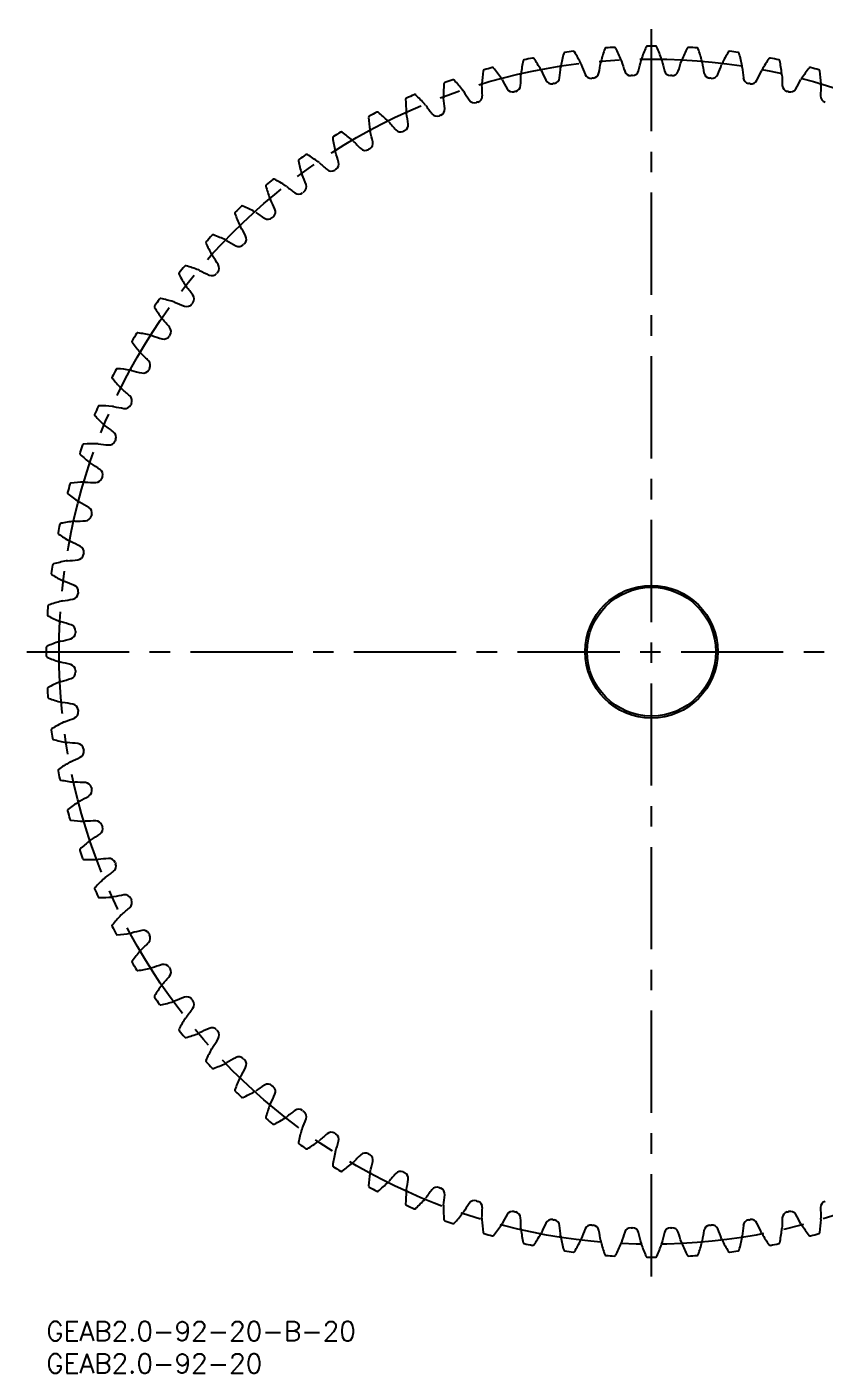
# Model space of a CAD drawing. Extents: x -3 to 245, y -8 to 201.
# Drawn here: x -3 to 121, y -8 to 201 of the extents above; entities that cross this region are included whole.
import ezdxf

# ---------------------------------------------------------------- set-up
doc = ezdxf.new("R2010")
doc.units = 0
doc.header["$LTSCALE"] = 0.5
doc.linetypes.add('CENTER', pattern=[50.8, 31.75, -6.35, 6.35, -6.35])
for name, color, linetype in [('MSM_CENTER', 1, 'CENTER'), ('MSM_CONTINUOUS', 7, 'CONTINUOUS'), ('MSM_PART_NUMBER', 7, 'CONTINUOUS')]:
    doc.layers.add(name, color=color, linetype=linetype)
doc.styles.get("Standard").update_dxf_attribs({"font": 'txt.shx', "height": 3, "bigfont": 'bigfont.shx'})

# ---------------------------------------------------------------- blocks, each defined once
blk = doc.blocks.new('*U2')
at = {"layer": 'MSM_PART_NUMBER'}
blk.add_text('GEAB2.0-92-20-B-20', height=3, dxfattribs=at).set_placement((0, -3))
blk = doc.blocks.new('*U3')
at = {"layer": 'MSM_PART_NUMBER'}
blk.add_text('GEAB2.0-92-20', height=3, dxfattribs=at).set_placement((0, -8))

msp = doc.modelspace()

# ---------------------------------------------------------------- linework, layer by layer
at = {"layer": 'MSM_CENTER'}
for p, q in [((94, 7), (94, 201)), ((-3, 104), (191, 104))]:
    msp.add_line(p, q, dxfattribs=at)
msp.add_circle((94, 104), 92, dxfattribs=at)
at = {"layer": 'MSM_CONTINUOUS'}
for radius in [10.3, 10]:
    msp.add_circle((94, 104), radius, dxfattribs=at)
for centre, radius, start, end in [((110, 188.96), 30.67, 165.0264, 168.8043), ((80.57, 196.83), 0.2, 98.2325, 165.0264), ((94, 104), 94, 97.42, 98.2322), ((81.89, 197.01), 0.2, 30.6258, 97.42), ((55.67, 181.49), 30.67, 26.8478, 30.6258), ((115.76, 187.67), 30.67, 161.1134, 164.8913), ((86.94, 197.53), 0.2, 94.3191, 161.1134), ((94, 104), 94, 93.507, 94.3191), ((88.26, 197.62), 0.2, 26.7127, 93.507), ((61.05, 183.93), 30.67, 22.9348, 26.7127), ((121.42, 185.99), 30.67, 157.2003, 160.9783), ((93.34, 197.8), 0.2, 90.4065, 157.2003), ((94, 104), 94, 89.5939, 90.4061), ((94.66, 197.8), 0.2, 22.7997, 89.5939), ((66.58, 185.99), 30.67, 19.0217, 22.7997), ((126.95, 183.93), 30.67, 153.2873, 157.0652), ((99.74, 197.62), 0.2, 86.493, 153.2873), ((94, 104), 94, 85.6809, 86.493), ((101.06, 197.53), 0.2, 18.8866, 85.6809), ((72.24, 187.67), 30.67, 15.1087, 18.8866), ((132.33, 181.49), 30.67, 149.3742, 153.1522), ((106.11, 197.01), 0.2, 82.58, 149.3742), ((94, 104), 94, 81.7678, 82.58), ((107.43, 196.83), 0.2, 14.9736, 81.7678), ((78, 188.96), 30.67, 11.1957, 14.9736), ((94, 104), 94, 105.2461, 106.0582), ((69.33, 194.5), 0.2, 38.4518, 105.2461), ((45.47, 175.55), 30.67, 34.6739, 38.4518), ((104.17, 189.86), 30.67, 168.9395, 172.7174), ((74.27, 195.7), 0.2, 102.1452, 168.9395), ((94, 104), 94, 101.3331, 102.1452), ((75.57, 195.97), 0.2, 34.5388, 101.3331), ((50.47, 178.7), 30.67, 30.7609, 34.5388), ((75.39, 193.53), 1.66, 23.9017, 30.7609), ((43.2, 197.53), 36.8, 353.0647, 355.6247), ((81.55, 194.59), 1.66, 168.8043, 175.6635), ((81.55, 194.59), 1.66, 19.9887, 26.8478), ((117.68, 207.76), 36.8, 200.0275, 202.5875), ((49.7, 200.78), 36.8, 349.1516, 351.7117), ((87.76, 195.23), 1.66, 164.8913, 171.7504), ((87.76, 195.23), 1.66, 16.0757, 22.9348), ((124.71, 205.91), 36.8, 196.1144, 198.6745), ((56.41, 203.57), 36.8, 345.2386, 347.7986), ((94, 195.45), 1.66, 160.9783, 167.8374), ((94, 195.45), 1.66, 12.1626, 19.0217), ((131.59, 203.57), 36.8, 192.2014, 194.7614), ((63.29, 205.91), 36.8, 341.3255, 343.8856), ((100.24, 195.23), 1.66, 157.0652, 163.9243), ((100.24, 195.23), 1.66, 8.2496, 15.1087), ((138.3, 200.78), 36.8, 188.2883, 190.8484), ((70.32, 207.76), 36.8, 337.4125, 339.9725), ((106.45, 194.59), 1.66, 153.1522, 160.0113), ((106.45, 194.59), 1.66, 4.3365, 11.1957), ((144.8, 197.53), 36.8, 184.3753, 186.9353), ((112.61, 193.53), 1.66, 149.2391, 156.0983), ((137.53, 178.7), 30.67, 145.4612, 149.2391), ((112.43, 195.97), 0.2, 78.6669, 145.4612), ((94, 104), 94, 77.8548, 78.6669), ((113.73, 195.7), 0.2, 11.0605, 77.8548), ((83.83, 189.86), 30.67, 7.2826, 11.0605), ((142.53, 175.55), 30.67, 141.5482, 145.3261), ((118.67, 194.5), 0.2, 74.7539, 141.5482), ((94, 104), 94, 73.9418, 74.7539), ((61.96, 192.16), 0.2, 109.9717, 176.7656), ((94, 104), 94, 109.1592, 109.9713), ((63.22, 192.6), 0.2, 42.3649, 109.1592), ((40.7, 172.07), 30.67, 38.587, 42.3649), ((98.28, 190.35), 30.67, 172.8525, 176.6304), ((68.05, 194.14), 0.2, 106.0582, 172.8525), ((69.33, 192.05), 1.66, 27.8148, 34.6739), ((103.33, 210.02), 36.8, 207.8536, 210.4136), ((36.93, 193.84), 36.8, 356.9777, 359.5377), ((75.39, 193.53), 1.66, 172.7174, 179.5765), ((110.55, 209.14), 36.8, 203.9405, 206.5005), ((78.51, 193.16), 1, 206.5005, 279.8557), ((78.74, 193.2), 1, 279.7096, 353.0647), ((84.63, 194.01), 1, 202.5875, 275.9426), ((94, 104), 89.5, 95.7965, 95.9426), ((84.86, 194.04), 1, 275.7965, 349.1516), ((90.79, 194.44), 1, 198.6745, 272.0296), ((94, 104), 89.5, 91.8835, 92.0296), ((91.03, 194.45), 1, 271.8835, 345.2386), ((96.97, 194.45), 1, 194.7614, 268.1165), ((94, 104), 89.5, 87.9704, 88.1165), ((97.21, 194.44), 1, 267.9704, 341.3255), ((103.14, 194.04), 1, 190.8484, 264.2035), ((94, 104), 89.5, 84.0574, 84.2035), ((103.37, 194.01), 1, 264.0574, 337.4125), ((109.26, 193.2), 1, 186.9353, 260.2904), ((109.49, 193.16), 1, 260.1444, 333.4995), ((77.45, 209.14), 36.8, 333.4995, 336.0595), ((112.61, 193.53), 1.66, 0.4235, 7.2826), ((151.07, 193.84), 36.8, 180.4623, 183.0223), ((84.67, 210.02), 36.8, 329.5864, 332.1464), ((118.67, 192.05), 1.66, 145.3261, 152.1852), ((119.95, 194.14), 0.2, 7.1475, 73.9418), ((89.72, 190.35), 30.67, 3.3696, 7.1475), ((94, 104), 94, 113.0722, 113.8843), ((57.24, 190.3), 0.2, 46.2779, 113.0722), ((36.18, 168.28), 30.67, 42.5, 46.2779), ((92.38, 190.44), 30.67, 176.7656, 180.5435), ((63.38, 190.17), 1.66, 31.7278, 38.587), ((96.08, 210.41), 36.8, 211.7666, 214.3266), ((66.73, 190.29), 1, 287.5356, 0.8908), ((69.33, 192.05), 1.66, 176.6304, 183.4896), ((30.94, 189.74), 36.8, 0.8908, 3.4508), ((72.46, 191.9), 1, 210.4136, 283.7687), ((94, 104), 89.5, 103.6226, 103.7687), ((72.68, 191.95), 1, 283.6226, 356.9777), ((94, 104), 89.5, 99.7096, 99.8557), ((94, 104), 89.5, 80.1443, 80.2904), ((115.32, 191.95), 1, 183.0223, 256.3774), ((94, 104), 89.5, 76.2313, 76.3774), ((115.54, 191.9), 1, 256.2313, 329.5864), ((157.06, 189.74), 36.8, 176.5492, 179.1092), ((121.27, 190.29), 1, 179.1092, 252.4643), ((118.67, 192.05), 1.66, 356.5104, 3.3696), ((56.02, 189.77), 0.2, 113.8847, 180.6786), ((86.49, 190.13), 30.67, 180.6786, 184.4565), ((57.57, 187.87), 1.66, 35.6409, 42.5), ((88.81, 210.31), 36.8, 215.6797, 218.2397), ((60.91, 188.23), 1, 291.4487, 4.8038), ((63.38, 190.17), 1.66, 180.5435, 187.4026), ((25.23, 185.23), 36.8, 4.8038, 7.3638), ((66.51, 190.22), 1, 214.3266, 287.6818), ((94, 104), 89.5, 107.5356, 107.6818), ((50.26, 186.98), 0.2, 117.7978, 184.5916), ((80.63, 189.41), 30.67, 184.5916, 188.3696), ((94, 104), 94, 116.9852, 117.7974), ((51.44, 187.59), 0.2, 50.191, 116.9852), ((31.93, 164.18), 30.67, 46.413, 50.191), ((51.93, 185.19), 1.66, 39.5539, 46.413), ((81.57, 209.7), 36.8, 219.5927, 222.1527), ((57.57, 187.87), 1.66, 184.4565, 191.3156), ((19.85, 180.35), 36.8, 8.7169, 11.2769), ((60.69, 188.15), 1, 218.2397, 291.5948), ((94, 104), 89.5, 111.4487, 111.5948), ((44.7, 183.8), 0.2, 121.7108, 188.5047), ((94, 104), 94, 120.8983, 121.7104), ((45.83, 184.49), 0.2, 54.104, 120.8983), ((27.97, 159.81), 30.67, 50.3261, 54.104), ((51.93, 185.19), 1.66, 188.3696, 195.2287), ((14.81, 175.11), 36.8, 12.6299, 15.1899), ((55.03, 185.68), 1, 222.1527, 295.5078), ((94, 104), 89.5, 115.3617, 115.5078), ((55.24, 185.78), 1, 295.3617, 8.7169), ((74.83, 188.3), 30.67, 188.5047, 192.2826), ((46.49, 182.13), 1.66, 43.467, 50.3261), ((74.38, 208.61), 36.8, 223.5057, 226.0658), ((49.54, 182.83), 1, 226.0658, 299.4209), ((94, 104), 89.5, 119.2748, 119.4209), ((49.75, 182.94), 1, 299.2748, 12.6299), ((39.37, 180.25), 0.2, 125.6235, 192.4177), ((69.12, 186.8), 30.67, 192.4177, 196.1957), ((94, 104), 94, 124.8113, 125.6235), ((40.45, 181.01), 0.2, 58.0171, 124.8113), ((24.31, 155.17), 30.67, 54.2391, 58.0171), ((41.27, 178.71), 1.66, 47.38, 54.2391), ((67.29, 207.03), 36.8, 227.4188, 229.9788), ((46.49, 182.13), 1.66, 192.2826, 199.1417), ((10.14, 169.54), 36.8, 16.5429, 19.103), ((44.46, 179.74), 1, 303.1878, 16.5429), ((41.27, 178.71), 1.66, 196.1957, 203.0548), ((5.87, 163.67), 36.8, 20.456, 23.016), ((44.27, 179.61), 1, 229.9788, 303.3339), ((94, 104), 89.5, 123.1878, 123.3339), ((34.29, 176.34), 0.2, 129.5365, 196.3308), ((63.53, 184.91), 30.67, 196.3308, 200.1087), ((94, 104), 94, 128.7244, 129.5365), ((35.32, 177.18), 0.2, 61.9301, 128.7244), ((20.99, 150.3), 30.67, 58.1522, 61.9301), ((36.29, 174.93), 1.66, 51.293, 58.1522), ((60.32, 204.96), 36.8, 231.3318, 233.8918), ((39.41, 176.18), 1, 307.1009, 20.456), ((36.29, 174.93), 1.66, 200.1087, 206.9678), ((2, 157.52), 36.8, 24.369, 26.929), ((39.22, 176.04), 1, 233.8918, 307.247), ((94, 104), 89.5, 127.1009, 127.247), ((29.49, 172.1), 0.2, 133.4495, 200.2438), ((58.08, 182.64), 30.67, 200.2438, 204.0217), ((94, 104), 94, 132.6374, 133.4495), ((30.46, 173), 0.2, 65.8431, 132.6374), ((18, 145.21), 30.67, 62.0652, 65.8431), ((31.58, 170.83), 1.66, 55.2061, 62.0652), ((53.51, 202.43), 36.8, 235.2449, 237.8049), ((34.44, 172.14), 1, 237.8049, 311.16), ((94, 104), 89.5, 131.0139, 131.16), ((34.61, 172.29), 1, 311.0139, 24.369), ((31.58, 170.83), 1.66, 204.0217, 210.8809), ((-1.44, 151.11), 36.8, 28.2821, 30.8421), ((25, 167.54), 0.2, 137.3626, 204.1569), ((52.79, 180), 30.67, 204.1569, 207.9348), ((94, 104), 94, 136.5505, 137.3626), ((25.9, 168.51), 0.2, 69.7563, 136.5505), ((15.36, 139.92), 30.67, 65.9783, 69.7562), ((27.17, 166.42), 1.66, 59.1191, 65.9783), ((46.89, 199.44), 36.8, 239.1579, 241.7179), ((29.93, 167.91), 1, 241.7179, 315.0731), ((94, 104), 89.5, 134.9269, 135.0731), ((30.09, 168.07), 1, 314.927, 28.2821), ((27.17, 166.42), 1.66, 207.9348, 214.7939), ((-4.43, 144.49), 36.8, 32.1951, 34.7551), ((94, 104), 94, 140.4635, 141.2756), ((21.66, 163.71), 0.2, 73.6692, 140.4635), ((13.09, 134.47), 30.67, 69.8913, 73.6692), ((23.07, 161.71), 1.66, 63.0322, 69.8913), ((40.48, 196), 36.8, 243.071, 245.631), ((25.86, 163.56), 1, 318.84, 32.1951), ((20.82, 162.68), 0.2, 141.2756, 208.0699), ((47.7, 177.01), 30.67, 208.0699, 211.8478), ((25.71, 163.39), 1, 245.631, 318.9861), ((94, 104), 89.5, 138.84, 138.9861), ((23.07, 161.71), 1.66, 211.8478, 218.707), ((-6.96, 137.68), 36.8, 36.1082, 38.6682), ((21.96, 158.78), 1, 322.753, 36.1082), ((16.99, 157.55), 0.2, 145.1891, 211.9829), ((94, 104), 94, 144.3765, 145.1887), ((42.83, 173.69), 30.67, 211.9829, 215.7609), ((17.75, 158.63), 0.2, 77.5824, 144.3765), ((11.2, 128.88), 30.67, 73.8043, 77.5823), ((19.29, 156.73), 1.66, 66.9452, 73.8043), ((34.33, 192.13), 36.8, 246.984, 249.544), ((21.82, 158.59), 1, 249.544, 322.8991), ((94, 104), 89.5, 142.753, 142.8991), ((19.29, 156.73), 1.66, 215.7609, 222.62), ((-9.03, 130.71), 36.8, 40.0212, 42.5812), ((94, 104), 94, 148.2896, 149.1017), ((14.2, 153.3), 0.2, 81.4953, 148.2896), ((9.7, 123.17), 30.67, 77.7174, 81.4953), ((15.87, 151.51), 1.66, 70.8583, 77.7174), ((28.46, 187.86), 36.8, 250.897, 253.4571), ((18.26, 153.54), 1, 253.4571, 326.8122), ((94, 104), 89.5, 146.6661, 146.8122), ((18.39, 153.73), 1, 326.6661, 40.0212), ((13.51, 152.17), 0.2, 149.1021, 215.896), ((38.19, 170.03), 30.67, 215.896, 219.6739), ((15.87, 151.51), 1.66, 219.6739, 226.533), ((-10.61, 123.62), 36.8, 43.9342, 46.4943), ((15.17, 148.46), 1, 330.5791, 43.9342), ((10.41, 146.56), 0.2, 153.0151, 219.809), ((94, 104), 94, 152.2026, 153.0148), ((33.82, 166.07), 30.67, 219.809, 223.587), ((11.02, 147.74), 0.2, 85.4085, 152.2026), ((8.59, 117.37), 30.67, 81.6304, 85.4084), ((12.81, 146.07), 1.66, 74.7713, 81.6304), ((22.89, 183.19), 36.8, 254.8101, 257.3701), ((15.06, 148.25), 1, 257.3701, 330.7252), ((94, 104), 89.5, 150.5791, 150.7252), ((12.81, 146.07), 1.66, 223.587, 230.4461), ((-11.7, 116.43), 36.8, 47.8473, 50.4073), ((8.23, 141.98), 0.2, 89.3214, 156.1157), ((7.87, 111.51), 30.67, 85.5435, 89.3214), ((12.22, 142.76), 1, 261.2831, 334.6383), ((12.32, 142.97), 1, 334.4922, 47.8473), ((94, 104), 89.5, 154.4922, 154.6383), ((7.7, 140.76), 0.2, 156.9282, 223.7221), ((94, 104), 94, 156.1157, 156.9278), ((29.72, 161.82), 30.67, 223.7221, 227.5), ((10.13, 140.43), 1.66, 78.6844, 85.5435), ((17.65, 178.15), 36.8, 258.7231, 261.2831), ((10.13, 140.43), 1.66, 227.5, 234.3591), ((-12.31, 109.19), 36.8, 51.7603, 54.3203), ((9.85, 137.31), 1, 338.4052, 51.7603), ((94, 104), 94, 160.0287, 160.8408), ((5.84, 136.04), 0.2, 93.2344, 160.0287), ((7.56, 105.62), 30.67, 89.4565, 93.2344), ((7.83, 134.62), 1.66, 82.5974, 89.4565), ((12.77, 172.77), 36.8, 262.6362, 265.1962), ((9.77, 137.09), 1, 265.1962, 338.5513), ((94, 104), 89.5, 158.4052, 158.5513), ((5.4, 134.78), 0.2, 160.8408, 227.6351), ((25.93, 157.3), 30.67, 227.6351, 231.413), ((7.83, 134.62), 1.66, 231.413, 238.2722), ((-12.41, 101.92), 36.8, 55.6734, 58.2334), ((7.78, 131.49), 1, 342.3183, 55.6734), ((94, 104), 94, 163.9418, 164.7539), ((3.86, 129.95), 0.2, 97.1476, 163.9418), ((7.65, 99.72), 30.67, 93.3696, 97.1475), ((5.95, 128.67), 1.66, 86.5104, 93.3696), ((8.26, 167.06), 36.8, 266.5492, 269.1092), ((7.71, 131.27), 1, 269.1092, 342.4644), ((94, 104), 89.5, 162.3182, 162.4644), ((3.5, 128.67), 0.2, 164.7539, 231.5482), ((22.45, 152.53), 30.67, 231.5482, 235.3261), ((5.95, 128.67), 1.66, 235.3261, 242.1852), ((-12.02, 94.67), 36.8, 59.5864, 62.1464), ((6.1, 125.54), 1, 346.2313, 59.5864), ((94, 104), 94, 167.8548, 168.6669), ((2.3, 123.73), 0.2, 101.0605, 167.8548), ((8.14, 93.83), 30.67, 97.2826, 101.0605), ((4.47, 122.61), 1.66, 90.4235, 97.2826), ((4.16, 161.07), 36.8, 270.4623, 273.0223), ((6.05, 125.32), 1, 273.0223, 346.3774), ((94, 104), 89.5, 166.2313, 166.3774), ((2.03, 122.43), 0.2, 168.6669, 235.4612), ((19.3, 147.53), 30.67, 235.4612, 239.2391), ((4.47, 122.61), 1.66, 239.2391, 246.0983), ((-11.14, 87.45), 36.8, 63.4995, 66.0595), ((4.84, 119.49), 1, 350.1444, 63.4995), ((94, 104), 89.5, 170.1443, 170.2904), ((94, 104), 94, 171.7678, 172.58), ((1.17, 117.43), 0.2, 104.9736, 171.7678), ((9.04, 88), 30.67, 101.1957, 104.9736), ((3.41, 116.45), 1.66, 94.3365, 101.1957), ((0.47, 154.8), 36.8, 274.3753, 276.9353), ((4.8, 119.26), 1, 276.9353, 350.2904), ((0.99, 116.11), 0.2, 172.58, 239.3742), ((16.51, 142.33), 30.67, 239.3742, 243.1522), ((3.41, 116.45), 1.66, 243.1522, 250.0113), ((-9.76, 80.32), 36.8, 67.4125, 69.9725), ((3.96, 113.14), 1, 280.8484, 354.2035), ((3.99, 113.37), 1, 354.0574, 67.4125), ((94, 104), 89.5, 174.0574, 174.2035), ((94, 104), 94, 175.6809, 176.493), ((0.47, 111.06), 0.2, 108.8866, 175.6809), ((10.33, 82.24), 30.67, 105.1087, 108.8866), ((2.77, 110.24), 1.66, 98.2496, 105.1087), ((-2.78, 148.3), 36.8, 278.2883, 280.8484), ((0.38, 109.74), 0.2, 176.493, 243.2873), ((14.07, 136.95), 30.67, 243.2873, 247.0652), ((2.77, 110.24), 1.66, 247.0652, 253.9243), ((-7.91, 73.29), 36.8, 71.3255, 73.8856), ((3.55, 106.97), 1, 284.7614, 358.1165), ((3.56, 107.21), 1, 357.9704, 71.3255), ((94, 104), 89.5, 177.9704, 178.1165), ((0.2, 104.66), 0.2, 112.7997, 179.5939), ((94, 104), 94, 179.5939, 180.4061), ((12.01, 76.58), 30.67, 109.0217, 112.7997), ((2.55, 104), 1.66, 102.1626, 109.0217), ((-5.57, 141.59), 36.8, 282.2014, 284.7614), ((0.2, 103.34), 0.2, 180.4061, 247.2003), ((12.01, 131.42), 30.67, 247.2003, 250.9783), ((2.55, 104), 1.66, 250.9783, 257.8374), ((-5.57, 66.41), 36.8, 75.2386, 77.7986), ((3.55, 101.03), 1, 1.8835, 75.2386), ((3.56, 100.79), 1, 288.6745, 2.0296), ((94, 104), 89.5, 181.8835, 182.0296), ((0.38, 98.26), 0.2, 116.7127, 183.507), ((94, 104), 94, 183.507, 184.3191), ((14.07, 71.05), 30.67, 112.9348, 116.7127), ((2.77, 97.76), 1.66, 106.0757, 112.9348), ((-7.91, 134.71), 36.8, 286.1144, 288.6745), ((0.47, 96.94), 0.2, 184.3191, 251.1134), ((10.33, 125.76), 30.67, 251.1134, 254.8913), ((2.77, 97.76), 1.66, 254.8913, 261.7504), ((-2.78, 59.7), 36.8, 79.1516, 81.7117), ((3.96, 94.86), 1, 5.7965, 79.1516), ((3.99, 94.63), 1, 292.5875, 5.9426), ((94, 104), 89.5, 185.7965, 185.9426), ((0.99, 91.89), 0.2, 120.6258, 187.42), ((16.51, 65.67), 30.67, 116.8478, 120.6258), ((3.41, 91.55), 1.66, 109.9887, 116.8478), ((-9.76, 127.68), 36.8, 290.0275, 292.5875), ((94, 104), 94, 187.42, 188.2322), ((1.17, 90.57), 0.2, 188.2322, 255.0264), ((9.04, 120), 30.67, 255.0264, 258.8043), ((3.41, 91.55), 1.66, 258.8043, 265.6635), ((0.47, 53.2), 36.8, 83.0647, 85.6247), ((4.8, 88.74), 1, 9.7095, 83.0647), ((4.84, 88.51), 1, 296.5005, 9.8557), ((94, 104), 89.5, 189.7096, 189.8557), ((2.03, 85.57), 0.2, 124.5388, 191.3331), ((19.3, 60.47), 30.67, 120.7609, 124.5388), ((4.47, 85.39), 1.66, 113.9017, 120.7609), ((-11.14, 120.55), 36.8, 293.9405, 296.5005), ((94, 104), 94, 191.3331, 192.1452), ((2.3, 84.27), 0.2, 192.1452, 258.9395), ((8.14, 114.17), 30.67, 258.9395, 262.7174), ((4.47, 85.39), 1.66, 262.7174, 269.5765), ((4.16, 46.93), 36.8, 86.9777, 89.5377), ((6.05, 82.68), 1, 13.6226, 86.9777), ((-12.02, 113.33), 36.8, 297.8536, 300.4136), ((6.1, 82.46), 1, 300.4136, 13.7687), ((94, 104), 89.5, 193.6226, 193.7687), ((3.5, 79.33), 0.2, 128.4518, 195.2461), ((22.45, 55.47), 30.67, 124.6739, 128.4518), ((5.95, 79.33), 1.66, 117.8148, 124.6739), ((94, 104), 94, 195.2461, 196.0582), ((3.86, 78.05), 0.2, 196.0582, 262.8525), ((7.65, 108.28), 30.67, 262.8525, 266.6304), ((5.95, 79.33), 1.66, 266.6304, 273.4896), ((8.26, 40.94), 36.8, 90.8908, 93.4508), ((7.71, 76.73), 1, 17.5357, 90.8908), ((-12.41, 106.08), 36.8, 301.7666, 304.3266), ((7.78, 76.51), 1, 304.3266, 17.6818), ((94, 104), 89.5, 197.5356, 197.6818), ((5.4, 73.22), 0.2, 132.3649, 199.1592), ((25.93, 50.7), 30.67, 128.587, 132.3649), ((7.83, 73.38), 1.66, 121.7278, 128.587), ((94, 104), 94, 199.1592, 199.9713), ((5.84, 71.96), 0.2, 199.9717, 266.7656), ((7.56, 102.38), 30.67, 266.7656, 270.5435), ((7.83, 73.38), 1.66, 270.5435, 277.4026), ((12.77, 35.23), 36.8, 94.8038, 97.3638), ((9.77, 70.91), 1, 21.4487, 94.8038), ((9.85, 70.69), 1, 308.2397, 21.5948), ((94, 104), 89.5, 201.4487, 201.5948), ((-12.31, 98.81), 36.8, 305.6797, 308.2397), ((7.7, 67.24), 0.2, 136.2779, 203.0722), ((94, 104), 94, 203.0722, 203.8843), ((29.72, 46.18), 30.67, 132.5, 136.2779), ((10.13, 67.57), 1.66, 125.6409, 132.5), ((8.23, 66.02), 0.2, 203.8847, 270.6786), ((7.87, 96.49), 30.67, 270.6786, 274.4565), ((10.13, 67.57), 1.66, 274.4565, 281.3156), ((17.65, 29.85), 36.8, 98.7169, 101.2769), ((12.22, 65.24), 1, 25.3618, 98.7169), ((12.32, 65.03), 1, 312.1527, 25.5078), ((94, 104), 89.5, 205.3617, 205.5078), ((33.82, 41.93), 30.67, 136.413, 140.191), ((12.81, 61.93), 1.66, 129.5539, 136.413), ((-11.7, 91.57), 36.8, 309.5927, 312.1527), ((10.41, 61.44), 0.2, 140.191, 206.9852), ((94, 104), 94, 206.9852, 207.7974), ((22.89, 24.81), 36.8, 102.6299, 105.1899), ((15.06, 59.75), 1, 29.2748, 102.6299), ((11.02, 60.26), 0.2, 207.7978, 274.5916), ((8.59, 90.63), 30.67, 274.5916, 278.3696), ((12.81, 61.93), 1.66, 278.3696, 285.2287), ((-10.61, 84.38), 36.8, 313.5057, 316.0658), ((15.17, 59.54), 1, 316.0658, 29.4208), ((94, 104), 89.5, 209.2748, 209.4209), ((38.19, 37.97), 30.67, 140.3261, 144.104), ((15.87, 56.49), 1.66, 133.467, 140.3261), ((13.51, 55.83), 0.2, 144.104, 210.8983), ((94, 104), 94, 210.8983, 211.7104), ((14.2, 54.7), 0.2, 211.7104, 278.5047), ((9.7, 84.83), 30.67, 278.5047, 282.2826), ((15.87, 56.49), 1.66, 282.2826, 289.1417), ((28.46, 20.14), 36.8, 106.5429, 109.103), ((18.26, 54.46), 1, 33.1878, 106.5429), ((94, 104), 89.5, 213.1878, 213.3339), ((18.39, 54.27), 1, 319.9788, 33.334), ((19.29, 51.27), 1.66, 137.38, 144.2391), ((-9.03, 77.29), 36.8, 317.4188, 319.9788), ((16.99, 50.45), 0.2, 148.0172, 214.8113), ((42.83, 34.31), 30.67, 144.2391, 148.0171), ((94, 104), 94, 214.8113, 215.6235), ((34.33, 15.87), 36.8, 110.456, 113.016), ((21.82, 49.41), 1, 37.1009, 110.456), ((17.75, 49.37), 0.2, 215.6235, 282.4177), ((11.2, 79.12), 30.67, 282.4177, 286.1957), ((19.29, 51.27), 1.66, 286.1957, 293.0548), ((-6.96, 70.32), 36.8, 321.3318, 323.8918), ((94, 104), 89.5, 217.1009, 217.247), ((21.96, 49.22), 1, 323.8918, 37.2471), ((47.7, 30.99), 30.67, 148.1522, 151.9301), ((23.07, 46.29), 1.66, 141.293, 148.1522), ((20.82, 45.32), 0.2, 151.9301, 218.7244), ((94, 104), 94, 218.7244, 219.5365), ((21.66, 44.29), 0.2, 219.5369, 286.3308), ((13.09, 73.53), 30.67, 286.3308, 290.1087), ((23.07, 46.29), 1.66, 290.1087, 296.9678), ((40.48, 12), 36.8, 114.369, 116.929), ((25.71, 44.61), 1, 41.0139, 114.369), ((-4.43, 63.51), 36.8, 325.2449, 327.8049), ((94, 104), 89.5, 221.0139, 221.16), ((25.86, 44.44), 1, 327.8049, 41.16), ((52.79, 28), 30.67, 152.0652, 155.8431), ((27.17, 41.58), 1.66, 145.2061, 152.0652), ((25, 40.46), 0.2, 155.8431, 222.6374), ((94, 104), 94, 222.6374, 223.4495), ((15.36, 68.08), 30.67, 290.2438, 294.0217), ((27.17, 41.58), 1.66, 294.0217, 300.8809), ((46.89, 8.56), 36.8, 118.2821, 120.8421), ((29.93, 40.09), 1, 44.927, 118.2821), ((94, 104), 89.5, 224.9269, 225.0731), ((30.09, 39.93), 1, 331.7179, 45.0731), ((25.9, 39.49), 0.2, 223.4495, 290.2438), ((58.08, 25.36), 30.67, 155.9783, 159.7562), ((31.58, 37.17), 1.66, 149.1191, 155.9783), ((-1.44, 56.89), 36.8, 329.1579, 331.7179), ((29.49, 35.9), 0.2, 159.7562, 226.5505), ((94, 104), 94, 226.5505, 227.3626), ((18, 62.79), 30.67, 294.1569, 297.9348), ((31.58, 37.17), 1.66, 297.9348, 304.7939), ((53.51, 5.57), 36.8, 122.1951, 124.7551), ((34.44, 35.86), 1, 48.84, 122.1951), ((94, 104), 89.5, 228.84, 228.9861), ((34.61, 35.71), 1, 335.631, 48.9861), ((30.46, 35), 0.2, 227.363, 294.1569), ((63.53, 23.09), 30.67, 159.8913, 163.6692), ((36.29, 33.07), 1.66, 153.0322, 159.8913), ((2, 50.48), 36.8, 333.071, 335.631), ((34.29, 31.66), 0.2, 163.6692, 230.4635), ((94, 104), 94, 230.4635, 231.2756), ((20.99, 57.7), 30.67, 298.0699, 301.8478), ((36.29, 33.07), 1.66, 301.8478, 308.707), ((60.32, 3.04), 36.8, 126.1082, 128.6682), ((39.22, 31.96), 1, 52.7531, 126.1082), ((5.87, 44.33), 36.8, 336.984, 339.544), ((94, 104), 89.5, 232.753, 232.8991), ((39.41, 31.82), 1, 339.544, 52.8991), ((35.32, 30.82), 0.2, 231.276, 298.0699), ((69.12, 21.2), 30.67, 163.8043, 167.5823), ((41.27, 29.29), 1.66, 156.9452, 163.8043), ((44.27, 28.39), 1, 56.6661, 130.0212), ((39.37, 27.75), 0.2, 167.5823, 234.3765), ((94, 104), 94, 234.3765, 235.1887), ((24.31, 52.83), 30.67, 301.9829, 305.7609), ((41.27, 29.29), 1.66, 305.7609, 312.62), ((67.29, 0.97), 36.8, 130.0212, 132.5812), ((94, 104), 89.5, 236.6661, 236.8122), ((10.14, 38.46), 36.8, 340.897, 343.4571), ((44.46, 28.26), 1, 343.4571, 56.8122), ((40.45, 26.99), 0.2, 235.1891, 301.9829), ((74.83, 19.7), 30.67, 167.7174, 171.4953), ((46.49, 25.87), 1.66, 160.8583, 167.7174), ((74.38, -0.61), 36.8, 133.9342, 136.4943), ((49.54, 25.17), 1, 60.5791, 133.9342), ((94, 104), 89.5, 240.5791, 240.7252), ((49.75, 25.06), 1, 347.3701, 60.7252), ((44.7, 24.2), 0.2, 171.4953, 238.2896), ((94, 104), 94, 238.2896, 239.1017), ((45.83, 23.51), 0.2, 239.1017, 305.896), ((27.97, 48.19), 30.67, 305.896, 309.6739), ((46.49, 25.87), 1.66, 309.6739, 316.533), ((80.63, 18.59), 30.67, 171.6304, 175.4084), ((51.93, 22.81), 1.66, 164.7713, 171.6304), ((14.81, 32.89), 36.8, 344.8101, 347.3701), ((81.57, -1.7), 36.8, 137.8473, 140.4073), ((55.03, 22.32), 1, 64.4922, 137.8473), ((94, 104), 89.5, 244.4922, 244.6383), ((55.24, 22.22), 1, 351.2831, 64.6383), ((50.26, 21.02), 0.2, 175.4084, 242.2026), ((31.93, 43.82), 30.67, 309.809, 313.587), ((51.93, 22.81), 1.66, 313.587, 320.4461), ((19.85, 27.65), 36.8, 348.7231, 351.2831), ((94, 104), 94, 242.2026, 243.0148), ((51.44, 20.41), 0.2, 243.0148, 309.809), ((86.49, 17.87), 30.67, 175.5435, 179.3214), ((57.57, 20.13), 1.66, 168.6844, 175.5435), ((36.18, 39.72), 30.67, 313.7221, 317.5), ((57.57, 20.13), 1.66, 317.5, 324.3591), ((88.81, -2.31), 36.8, 141.7603, 144.3203), ((60.69, 19.85), 1, 68.4052, 141.7603), ((94, 104), 89.5, 248.4052, 248.5513), ((60.91, 19.77), 1, 355.1962, 68.5513), ((25.23, 22.77), 36.8, 352.6362, 355.1962), ((56.02, 18.23), 0.2, 179.3214, 246.1157), ((94, 104), 94, 246.1157, 246.9278), ((57.24, 17.7), 0.2, 246.9278, 313.7221), ((92.38, 17.56), 30.67, 179.4565, 183.2344), ((63.38, 17.83), 1.66, 172.5974, 179.4565), ((40.7, 35.93), 30.67, 317.6351, 321.413), ((63.38, 17.83), 1.66, 321.413, 328.2722), ((96.08, -2.41), 36.8, 145.6734, 148.2334), ((66.51, 17.78), 1, 72.3183, 145.6734), ((94, 104), 89.5, 252.3182, 252.4644), ((66.73, 17.71), 1, 359.1092, 72.4644), ((30.94, 18.26), 36.8, 356.5492, 359.1092), ((72.46, 16.1), 1, 76.2313, 149.5864), ((94, 104), 89.5, 256.2313, 256.3774), ((72.68, 16.05), 1, 3.0223, 76.3774), ((115.32, 16.05), 1, 103.6226, 176.9777), ((94, 104), 89.5, 283.6226, 283.7687), ((115.54, 16.1), 1, 30.4136, 103.7687), ((121.27, 17.71), 1, 107.5357, 180.8908), ((157.06, 18.26), 36.8, 180.8908, 183.4508), ((61.96, 15.84), 0.2, 183.2344, 250.0287), ((94, 104), 94, 250.0287, 250.8408), ((63.22, 15.4), 0.2, 250.8408, 317.6351), ((69.33, 15.95), 1.66, 176.5104, 183.3696), ((98.28, 17.65), 30.67, 183.3696, 187.1475), ((45.47, 32.45), 30.67, 321.5482, 325.3261), ((69.33, 15.95), 1.66, 325.3261, 332.1852), ((103.33, -2.02), 36.8, 149.5864, 152.1464), ((36.93, 14.16), 36.8, 0.4623, 3.0223), ((110.55, -1.14), 36.8, 153.4995, 156.0595), ((78.51, 14.84), 1, 80.1444, 153.4995), ((94, 104), 89.5, 260.1443, 260.2904), ((78.74, 14.8), 1, 6.9353, 80.2904), ((43.2, 10.47), 36.8, 4.3753, 6.9353), ((84.63, 13.99), 1, 84.0574, 157.4125), ((94, 104), 89.5, 264.0574, 264.2035), ((84.86, 13.96), 1, 10.8484, 84.2035), ((103.14, 13.96), 1, 95.7965, 169.1516), ((94, 104), 89.5, 275.7965, 275.9426), ((103.37, 13.99), 1, 22.5875, 95.9426), ((144.8, 10.47), 36.8, 173.0647, 175.6247), ((109.26, 14.8), 1, 99.7096, 173.0647), ((94, 104), 89.5, 279.7096, 279.8557), ((109.49, 14.84), 1, 26.5005, 99.8557), ((77.45, -1.14), 36.8, 23.9405, 26.5005), ((151.07, 14.16), 36.8, 176.9777, 179.5377), ((84.67, -2.02), 36.8, 27.8536, 30.4136), ((118.67, 15.95), 1.66, 207.8148, 214.6739), ((142.53, 32.45), 30.67, 214.6739, 218.4518), ((89.72, 17.65), 30.67, 352.8525, 356.6304), ((118.67, 15.95), 1.66, 356.6304, 3.4896), ((68.05, 13.86), 0.2, 187.1475, 253.9418), ((94, 104), 94, 253.9418, 254.7539), ((69.33, 13.5), 0.2, 254.7539, 321.5482), ((75.39, 14.47), 1.66, 180.4235, 187.2826), ((104.17, 18.14), 30.67, 187.2826, 191.0605), ((50.47, 29.3), 30.67, 325.4612, 329.2391), ((75.39, 14.47), 1.66, 329.2391, 336.0983), ((81.55, 13.41), 1.66, 184.3365, 191.1957), ((110, 19.04), 30.67, 191.1957, 194.9736), ((55.67, 26.51), 30.67, 329.3742, 333.1522), ((81.55, 13.41), 1.66, 333.1522, 340.0113), ((117.68, 0.24), 36.8, 157.4125, 159.9725), ((49.7, 7.22), 36.8, 8.2883, 10.8484), ((124.71, 2.09), 36.8, 161.3255, 163.8856), ((90.79, 13.56), 1, 87.9705, 161.3255), ((94, 104), 89.5, 267.9704, 268.1165), ((91.03, 13.55), 1, 14.7614, 88.1165), ((56.41, 4.43), 36.8, 12.2014, 14.7614), ((131.59, 4.43), 36.8, 165.2386, 167.7986), ((96.97, 13.55), 1, 91.8835, 165.2386), ((94, 104), 89.5, 271.8835, 272.0296), ((97.21, 13.56), 1, 18.6745, 92.0296), ((63.29, 2.09), 36.8, 16.1144, 18.6745), ((138.3, 7.22), 36.8, 169.1516, 171.7117), ((70.32, 0.24), 36.8, 20.0275, 22.5875), ((106.45, 13.41), 1.66, 199.9887, 206.8478), ((132.33, 26.51), 30.67, 206.8478, 210.6258), ((78, 19.04), 30.67, 345.0264, 348.8043), ((106.45, 13.41), 1.66, 348.8043, 355.6635), ((112.61, 14.47), 1.66, 203.9017, 210.7609), ((137.53, 29.3), 30.67, 210.7609, 214.5388), ((83.83, 18.14), 30.67, 348.9395, 352.7174), ((112.61, 14.47), 1.66, 352.7174, 359.5765), ((118.67, 13.5), 0.2, 218.4518, 285.2461), ((94, 104), 94, 285.2461, 286.0582), ((119.95, 13.86), 0.2, 286.0582, 352.8525), ((74.27, 12.3), 0.2, 191.0605, 257.8548), ((94, 104), 94, 257.8548, 258.6669), ((75.57, 12.03), 0.2, 258.6673, 325.4612), ((80.57, 11.17), 0.2, 194.9736, 261.7678), ((94, 104), 94, 261.7678, 262.58), ((81.89, 10.99), 0.2, 262.5804, 329.3742), ((87.76, 12.77), 1.66, 188.2496, 195.1087), ((115.76, 20.33), 30.67, 195.1087, 198.8866), ((61.05, 24.07), 30.67, 333.2873, 337.0652), ((87.76, 12.77), 1.66, 337.0652, 343.9243), ((94, 12.55), 1.66, 192.1626, 199.0217), ((121.42, 22.01), 30.67, 199.0217, 202.7997), ((66.58, 22.01), 30.67, 337.2003, 340.9783), ((94, 12.55), 1.66, 340.9783, 347.8374), ((100.24, 12.77), 1.66, 196.0757, 202.9348), ((126.95, 24.07), 30.67, 202.9348, 206.7127), ((72.24, 20.33), 30.67, 341.1134, 344.8913), ((100.24, 12.77), 1.66, 344.8913, 351.7504), ((106.11, 10.99), 0.2, 210.6258, 277.42), ((94, 104), 94, 277.42, 278.2322), ((107.43, 11.17), 0.2, 278.2325, 345.0264), ((112.43, 12.03), 0.2, 214.5388, 281.3331), ((94, 104), 94, 281.3331, 282.1452), ((113.73, 12.3), 0.2, 282.1456, 348.9395), ((86.94, 10.47), 0.2, 198.8866, 265.6809), ((94, 104), 94, 265.6809, 266.493), ((88.26, 10.38), 0.2, 266.4934, 333.2873), ((93.34, 10.2), 0.2, 202.7997, 269.5939), ((94, 104), 94, 269.5939, 270.4061), ((94.66, 10.2), 0.2, 270.4065, 337.2003), ((99.74, 10.38), 0.2, 206.7127, 273.507), ((94, 104), 94, 273.507, 274.3191), ((101.06, 10.47), 0.2, 274.3195, 341.1134)]:
    msp.add_arc(centre, radius, start, end, dxfattribs=at)

# ---------------------------------------------------------------- block references
for name in ['*U2', '*U3']:
    msp.add_blockref(name, (0, 0), dxfattribs=at)

doc.saveas('drawing.dxf')
